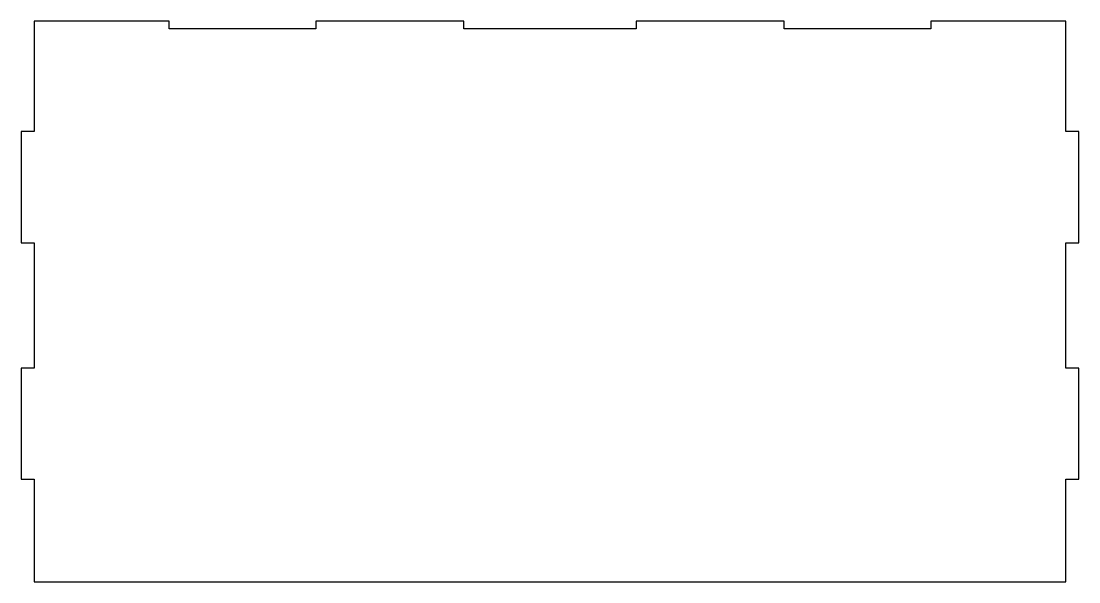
# Model space of a CAD drawing. Header units: millimetres. Extents: x -144 to 144, y -76 to 76.
import ezdxf

# ---------------------------------------------------------------- set-up
doc = ezdxf.new("R2010")
doc.units = ezdxf.units.MM
doc.layers.add('PERIMETER', color=5, linetype='CONTINUOUS')

msp = doc.modelspace()

# ---------------------------------------------------------------- linework, layer by layer
at = {"layer": 'PERIMETER'}
for p, q in [((-103.425, 76.125), (-140.075, 76.125)), ((-140.075, 76.125), (-140.075, 46.125)), ((-103.425, 74.025), (-103.425, 76.125)), ((-23.425, 76.125), (-63.575, 76.125)), ((-63.575, 76.125), (-63.575, 74.025)), ((-23.425, 74.025), (-23.425, 76.125)), ((63.575, 76.125), (23.425, 76.125)), ((23.425, 76.125), (23.425, 74.025)), ((63.575, 74.025), (63.575, 76.125)), ((140.075, 76.125), (103.425, 76.125)), ((103.425, 76.125), (103.425, 74.025)), ((140.075, 46.125), (140.075, 76.125)), ((-63.575, 74.025), (-103.425, 74.025)), ((23.425, 74.025), (-23.425, 74.025)), ((103.425, 74.025), (63.575, 74.025)), ((-140.075, 46.125), (-143.575, 46.125)), ((-143.575, 46.125), (-143.575, 15.975)), ((143.575, 46.125), (140.075, 46.125)), ((143.575, 15.975), (143.575, 46.125)), ((-143.575, 15.975), (-140.075, 15.975)), ((-140.075, 15.975), (-140.075, -18.075)), ((140.075, -18.075), (140.075, 15.975)), ((140.075, 15.975), (143.575, 15.975)), ((-140.075, -18.075), (-143.575, -18.075)), ((-143.575, -18.075), (-143.575, -48.225)), ((143.575, -18.075), (140.075, -18.075)), ((143.575, -48.225), (143.575, -18.075)), ((-143.575, -48.225), (-140.075, -48.225)), ((-140.075, -48.225), (-140.075, -76.125)), ((140.075, -76.125), (140.075, -48.225)), ((140.075, -48.225), (143.575, -48.225)), ((-140.075, -76.125), (140.075, -76.125))]:
    msp.add_line(p, q, dxfattribs=at)

doc.saveas('drawing.dxf')
